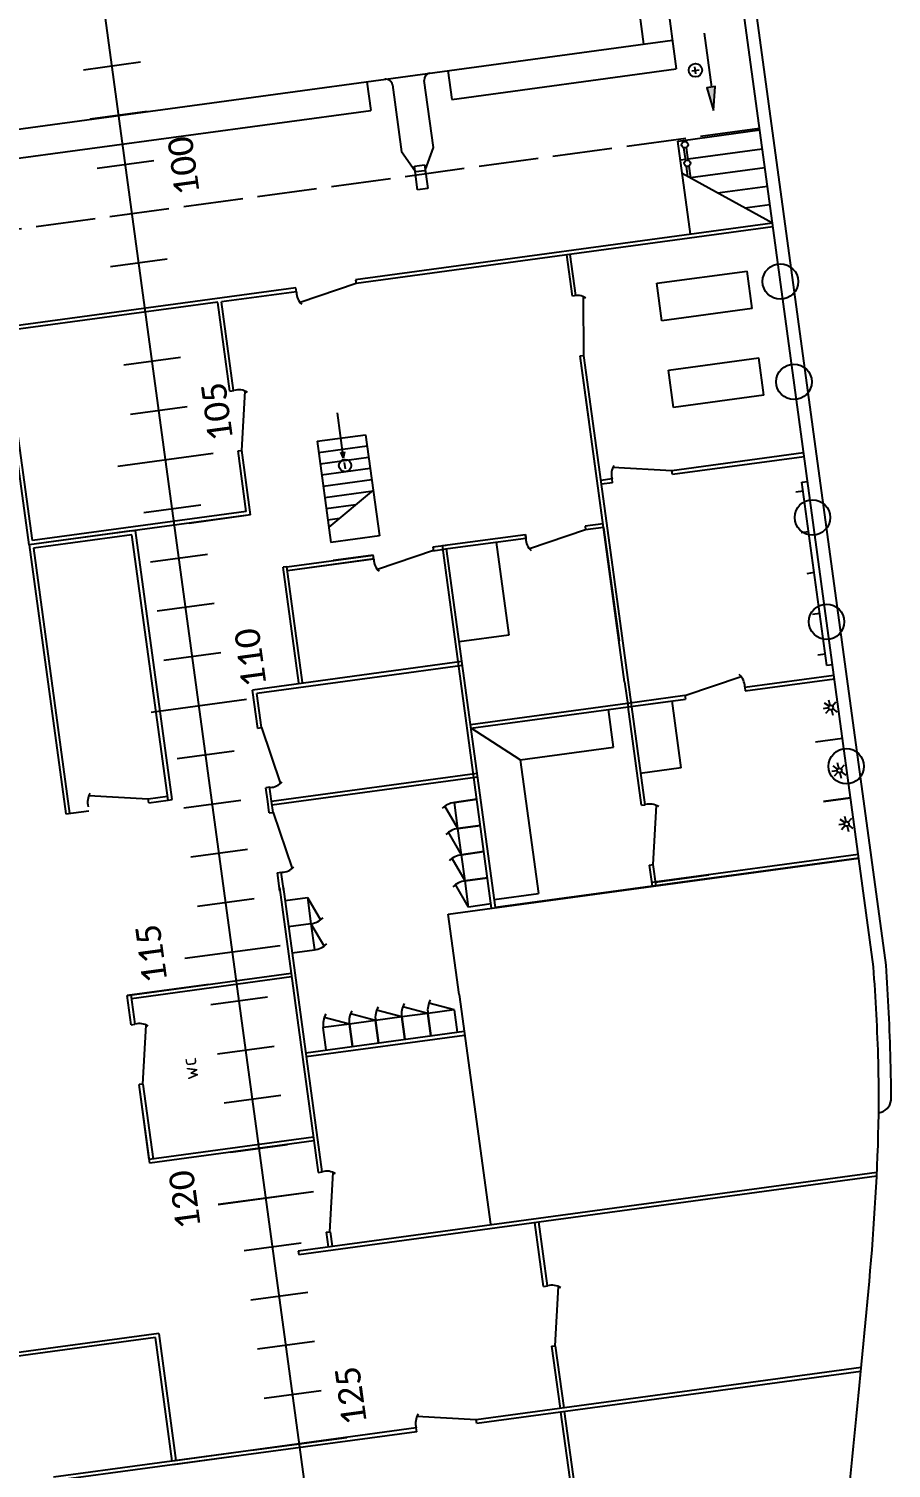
# Model space of a CAD drawing. Header units: metres. Extents: x 267365 to 277461, y 2088854 to 2108025.
# Drawn here: x 272981.3 to 273019.5, y 2094560 to 2094623.9 of the extents above; entities that cross this region are included whole.
import ezdxf

# ---------------------------------------------------------------- set-up
doc = ezdxf.new("R2010")
doc.units = ezdxf.units.M
doc.linetypes.add('ACAD_ISO02W100', pattern=[15, 12, -3])
doc.layers.add('BOAT', color=30, linetype='Continuous')
doc.styles.get("Standard").update_dxf_attribs({"font": 'calibri.ttf'})

# ---------------------------------------------------------------- blocks, each defined once
blk = doc.blocks.new('8')
for points in [[(33745, 16098), (33745, 16074), (33668, 16074)], [(33745, 16050), (33745, 16074), (33668, 16074)]]:
    blk.add_hatch(color=0).paths.add_polyline_path(points)
h = blk.add_hatch(color=0)
h.dxf.hatch_style = 1
h.paths.add_polyline_path([(37226, 11081), (37511, 11022), (37511, 11123)])
at = {"color": 0, "linetype": 'ACAD_ISO02W100', "ltscale": 60}
blk.add_line((36937, 10558), (36937, 25858), dxfattribs=at)
at = {"color": 0, "ltscale": 100}
for p, q in [((38137, 24958), (38137, 11458)), ((37787, 21233), (37787, 15182)), ((37787, 14194), (37787, 11458)), ((62737, 11808), (38137, 11808)), ((63087, 11458), (37787, 11458))]:
    blk.add_line(p, q, dxfattribs=at)
at = {"color": 0}
for p, q in [((23487, 19712), (23489, 22869)), ((23443, 19758), (23444, 22140)), ((21891, 18923), (21892, 21206)), ((21937, 18923), (21937, 21206)), ((35740, 17325), (35740, 20267)), ((35784, 16368), (35785, 20264)), ((33141, 19979), (29859, 19979)), ((29859, 19979), (29859, 19697)), ((33095, 19933), (29859, 19933)), ((33095, 18732), (33095, 19933)), ((33141, 18732), (33141, 19979)), ((33141, 19979), (35737, 19979)), ((33141, 17280), (33141, 19979)), ((33186, 19933), (35737, 19933)), ((33186, 17325), (33186, 19933)), ((21891, 18923), (21892, 19751)), ((21937, 19758), (23443, 19758)), ((21937, 18923), (21937, 19751)), ((23487, 19712), (21937, 19713)), ((29903, 18968), (30040, 19671)), ((25540, 17541), (25540, 19541)), ((25540, 19541), (26499, 19541)), ((25585, 17541), (25585, 19541)), ((25585, 19541), (26499, 19541)), ((26499, 19495), (26499, 19541)), ((26499, 19497), (27201, 19360)), ((27228, 19539), (27585, 19541)), ((27228, 19539), (27228, 19494)), ((27229, 19491), (27585, 19491)), ((27540, 17541), (27540, 19491)), ((27585, 18545), (27585, 19541)), ((27585, 19541), (27585, 17541)), ((29859, 18968), (29859, 18732)), ((29859, 18968), (29905, 18968)), ((29905, 18968), (29905, 18732)), ((21891, 16782), (21891, 18923)), ((21937, 16782), (21937, 18923)), ((21937, 18789), (21937, 17627)), ((21937, 18789), (21937, 17627)), ((24935, 18789), (24935, 17627)), ((24937, 18789), (24937, 17627)), ((27937, 18789), (27937, 17627)), ((27937, 18789), (27937, 17627)), ((30937, 18789), (30937, 17627)), ((33937, 18789), (33937, 17627)), ((29859, 18732), (33095, 18732)), ((29859, 18732), (29859, 18682)), ((29859, 18682), (33141, 18682)), ((33141, 18732), (33141, 18682)), ((22537, 17861), (22537, 18554)), ((23137, 17861), (23137, 18554)), ((23737, 17861), (23737, 18554)), ((24337, 17861), (24337, 18554)), ((25537, 17861), (25537, 18554)), ((26137, 17861), (26137, 18554)), ((26737, 17861), (26737, 18554)), ((27337, 17861), (27337, 18554)), ((28537, 17861), (28537, 18554)), ((29137, 17861), (29137, 18554)), ((29737, 17861), (29737, 18554)), ((30337, 17861), (30337, 18554)), ((31537, 17861), (31537, 18554)), ((32137, 17861), (32137, 18554)), ((32737, 17861), (32737, 18554)), ((33337, 17861), (33337, 18554)), ((34537, 17861), (34537, 18554)), ((35137, 17861), (35137, 18554)), ((36337, 17861), (36337, 18554)), ((37537, 17861), (37537, 18554)), ((38137, 17861), (38137, 18554)), ((38737, 17861), (38737, 18554)), ((13535, 18208), (100365, 18208)), ((24205, 17907), (24205, 10860)), ((24250, 17907), (24205, 17907)), ((24250, 17907), (24250, 10851)), ((24426, 17541), (24250, 17541)), ((24426, 17495), (24250, 17495)), ((24426, 17541), (24426, 17495)), ((24426, 17497), (25129, 17360)), ((28631, 17541), (25156, 17541)), ((25156, 17539), (25156, 17494)), ((25156, 17539), (25156, 17494)), ((28631, 17495), (25156, 17495)), ((26563, 17495), (26563, 15564)), ((26609, 17495), (26609, 15564)), ((27827, 17495), (27827, 17222)), ((28146, 17222), (28146, 17495)), ((28465, 17495), (28465, 17222)), ((28585, 17541), (28811, 17541)), ((28585, 17495), (28811, 17495)), ((28811, 17541), (28811, 17495)), ((29540, 17495), (28837, 17358)), ((29540, 17541), (29679, 17541)), ((29540, 17541), (29540, 17495)), ((29540, 17495), (29679, 17495)), ((29634, 17495), (29634, 14988)), ((29679, 17541), (29846, 17541)), ((29679, 17495), (29679, 14988)), ((29679, 17495), (29858, 17495)), ((29846, 17495), (29846, 17541)), ((30575, 17497), (29872, 17360)), ((30569, 17541), (31038, 17541)), ((30575, 17541), (30575, 17495)), ((30575, 17495), (30992, 17495)), ((30992, 16001), (30992, 17495)), ((31038, 16001), (31038, 17541)), ((26609, 17244), (26882, 17244)), ((26882, 16925), (26882, 17244)), ((28146, 17222), (27827, 17222)), ((28146, 17222), (27856, 17102)), ((28465, 17222), (28146, 17222)), ((28465, 17222), (28175, 17102)), ((33141, 17280), (33928, 17280)), ((33186, 17325), (33926, 17325)), ((33926, 17324), (33926, 17278)), ((33926, 17280), (34629, 17143)), ((34655, 17325), (35737, 17325)), ((34655, 17325), (34655, 17278)), ((34655, 17325), (34655, 17278)), ((34655, 17280), (35737, 17280)), ((35737, 16368), (35737, 17280)), ((26882, 16925), (27002, 17215)), ((26882, 16925), (26609, 16925)), ((26609, 16925), (26882, 16925)), ((26882, 16606), (26882, 16925)), ((26882, 16606), (27002, 16896)), ((31048, 16975), (32459, 16975)), ((31048, 16930), (32459, 16930)), ((32414, 16930), (32414, 15878)), ((32414, 16930), (32414, 15873)), ((32459, 16930), (32459, 16975)), ((32459, 16930), (32459, 15877)), ((32459, 16930), (32459, 15877)), ((21891, 16782), (21938, 16782)), ((21937, 16053), (22074, 16756)), ((26882, 16606), (26609, 16606)), ((26609, 16606), (26882, 16606)), ((26882, 16287), (26882, 16606)), ((26882, 16287), (27002, 16577)), ((32459, 15877), (32459, 16364)), ((33912, 16364), (32678, 16364)), ((32678, 15772), (32678, 16364)), ((33235, 15772), (32866, 16364)), ((32955, 16364), (32955, 16222)), ((33092, 16364), (33092, 16002)), ((33228, 16364), (33228, 15772)), ((33365, 16364), (33365, 15772)), ((33502, 16364), (33502, 15772)), ((33639, 16364), (33639, 15772)), ((33775, 16364), (33775, 15772)), ((33912, 16364), (33912, 15772)), ((35737, 16368), (35783, 16368)), ((26882, 16287), (26609, 16287)), ((26609, 16287), (26882, 16287)), ((26882, 15968), (26882, 16287)), ((26882, 15968), (27002, 16258)), ((35738, 15639), (35602, 16342)), ((21891, 11369), (21891, 16051)), ((21891, 16051), (21937, 16051)), ((21937, 11358), (21937, 16051)), ((33536, 16068), (33615, 16068)), ((33668, 16074), (33745, 16098)), ((33668, 16074), (34218, 16074)), ((33668, 16074), (33745, 16050)), ((26882, 15968), (26609, 15968)), ((26609, 15968), (26882, 15968)), ((26882, 15649), (26882, 15968)), ((26882, 15649), (27002, 15939)), ((30992, 14988), (30992, 16001)), ((31038, 14988), (31038, 16001)), ((32415, 15148), (32278, 15851)), ((32414, 15877), (32459, 15877)), ((33912, 15772), (32678, 15772)), ((27057, 15564), (24256, 15564)), ((26882, 15649), (26609, 15649)), ((27057, 15564), (28038, 15564)), ((28038, 15564), (28038, 10558)), ((35783, 15639), (35737, 15639)), ((35737, 10558), (35737, 15638)), ((35783, 10558), (35784, 15639)), ((28089, 15308), (28379, 15427)), ((28089, 15308), (28408, 15308)), ((28089, 15034), (28089, 15308)), ((28408, 15308), (28698, 15427)), ((28408, 15308), (28408, 15034)), ((28408, 15034), (28408, 15308)), ((28408, 15308), (28727, 15308)), ((28727, 15308), (29017, 15427)), ((28727, 15308), (28727, 15034)), ((28727, 15034), (28727, 15308)), ((28727, 15308), (29046, 15308)), ((29046, 15308), (29336, 15427)), ((29046, 15308), (29046, 15034)), ((29046, 15034), (29046, 15308)), ((29046, 15308), (29365, 15308)), ((29365, 15308), (29365, 15034)), ((29365, 15034), (29365, 15308)), ((32414, 15156), (32414, 14988)), ((32459, 15148), (32414, 15148)), ((32459, 15152), (32459, 14988)), ((38137, 15182), (37787, 15182)), ((21891, 15029), (20449, 15029)), ((21891, 14984), (20982, 14984)), ((22695, 15029), (21937, 15029)), ((22695, 14984), (21937, 14984)), ((22695, 15029), (22695, 14984)), ((22695, 14985), (23397, 14849)), ((23424, 15028), (23424, 14982)), ((23424, 15028), (24205, 15028)), ((24205, 14984), (23424, 14984)), ((28038, 15034), (32459, 15034)), ((28038, 13074), (28038, 14988)), ((28038, 14988), (32414, 14988)), ((28138, 14988), (28138, 14451)), ((29766, 14451), (30226, 14988)), ((30226, 14989), (30226, 13074)), ((30272, 14989), (30272, 13074)), ((31279, 14385), (31279, 14988)), ((32414, 15034), (32414, 14022)), ((32459, 15034), (32459, 14022)), ((36990, 14755), (37239, 14882)), ((38057, 14882), (37239, 14882)), ((36759, 14751), (37049, 14751)), ((36759, 14626), (36759, 14751)), ((37049, 14626), (36759, 14626)), ((36981, 14742), (36981, 14635)), ((36990, 14622), (37239, 14494)), ((37049, 14751), (37049, 14626)), ((29766, 14451), (28138, 14451)), ((29768, 14451), (29768, 13312)), ((37239, 14494), (38057, 14494)), ((32414, 14385), (31279, 14385)), ((38137, 14194), (37787, 14194)), ((32415, 13293), (32278, 13995)), ((32459, 14022), (32414, 14022)), ((32414, 14022), (32459, 14022)), ((29768, 13312), (30226, 13312)), ((32414, 13074), (32414, 13293)), ((32459, 13293), (32414, 13293)), ((32459, 13074), (32459, 13293)), ((28038, 10558), (28038, 13074)), ((28038, 13074), (28297, 13074)), ((28084, 10558), (28084, 13074)), ((28297, 13074), (28297, 13029)), ((29026, 13073), (30226, 13074)), ((29026, 13073), (29026, 13027)), ((30226, 13074), (30226, 12374)), ((30532, 13074), (30226, 13074)), ((30226, 13074), (30226, 12528)), ((30272, 13074), (30272, 12374)), ((30532, 13074), (34505, 13074)), ((32414, 13074), (31030, 13074)), ((32414, 13074), (34505, 13074)), ((33705, 13074), (34505, 13074)), ((34505, 13074), (34505, 13029)), ((35235, 13069), (35737, 13069)), ((28038, 13029), (28297, 13029)), ((28297, 13030), (29000, 12894)), ((29026, 13029), (32459, 13029)), ((29410, 12536), (29410, 13037)), ((32459, 13029), (34505, 13029)), ((32935, 12893), (32935, 13029)), ((32935, 12893), (32935, 13029)), ((32935, 12893), (32981, 12893)), ((32981, 12893), (32981, 13029)), ((32981, 12893), (32981, 13029)), ((34505, 13029), (35208, 12938)), ((35237, 13029), (35737, 13029)), ((32979, 12164), (33116, 12867)), ((29410, 12536), (30226, 12536)), ((30272, 12374), (30226, 12374)), ((30270, 12374), (30407, 11671)), ((32935, 10558), (32935, 12164)), ((32935, 12164), (32981, 12164)), ((32981, 10558), (32981, 12164)), ((33737, 10940), (33737, 12041)), ((33737, 12041), (34193, 12041)), ((34193, 12041), (34193, 10940)), ((34795, 10940), (34795, 12041)), ((34795, 12041), (35251, 12041)), ((35251, 12041), (35251, 10940)), ((30226, 11645), (30226, 10558)), ((30272, 11645), (30226, 11645)), ((30272, 11645), (30272, 10558)), ((35782, 10557), (36526, 11557)), ((35786, 11557), (36920, 11557)), ((36691, 11557), (36691, 11493)), ((36920, 11557), (36920, 11493)), ((36920, 11493), (36920, 10558)), ((36461, 11463), (36461, 10558)), ((36691, 11462), (36691, 10558)), ((36236, 11167), (36236, 10558)), ((37695, 11231), (37782, 11231)), ((37739, 11274), (37739, 11187)), ((38169, 11064), (37511, 11064)), ((28773, 10558), (28773, 10888)), ((28773, 10888), (28773, 10558)), ((29502, 10888), (29502, 10558)), ((33737, 10940), (34193, 10940)), ((34795, 10940), (35251, 10940)), ((36011, 10865), (36011, 10558)), ((28441, 10644), (28375, 10637)), ((28450, 10627), (28404, 10579)), ((28451, 10668), (28408, 10719)), ((28469, 10675), (28469, 10741)), ((28487, 10626), (28530, 10576)), ((28488, 10667), (28534, 10716)), ((28496, 10650), (28562, 10657)), ((29092, 10644), (29026, 10637)), ((29101, 10627), (29055, 10579)), ((29102, 10668), (29059, 10719)), ((29120, 10675), (29120, 10741)), ((29138, 10626), (29181, 10576)), ((29139, 10667), (29185, 10716)), ((29148, 10650), (29214, 10657)), ((29860, 10644), (29793, 10637)), ((29868, 10627), (29822, 10579)), ((29869, 10668), (29826, 10719)), ((29887, 10675), (29887, 10741)), ((29905, 10626), (29948, 10576)), ((29906, 10667), (29952, 10716)), ((29915, 10650), (29981, 10657)), ((26714, 10558), (35782, 10558)), ((35782, 10558), (38648, 10558)), ((26714, 10406), (84948, 10406))]:
    blk.add_line(p, q, dxfattribs=at)
at = {"color": 0, "linetype": 'ByBlock', "ltscale": 15}
for p, q in [((26499, 19495), (25585, 19495)), ((28084, 13029), (28084, 12380)), ((30397, 10558), (30397, 10626)), ((30397, 10626), (32634, 10626)), ((30535, 10626), (30535, 10717)), ((31032, 10626), (31032, 10717)), ((31032, 10626), (31032, 10717)), ((31530, 10626), (31530, 10717)), ((31530, 10626), (31530, 10717)), ((32027, 10626), (32027, 10717)), ((32027, 10626), (32027, 10717)), ((32525, 10626), (32525, 10717)), ((32525, 10626), (32525, 10717)), ((32634, 10626), (32634, 10558))]:
    blk.add_line(p, q, dxfattribs=at)
at = {"color": 0, "linetype": 'ByBlock'}
blk.add_line((33141, 18029), (33141, 17333), dxfattribs=at)
at = {"color": 0, "linetype": 'Continuous'}
for p, q in [((36479, 11494), (36601, 11494)), ((36479, 11494), (36601, 11494)), ((36674, 11494), (36828, 11494)), ((36674, 11494), (36828, 11494)), ((36456, 11463), (36602, 11463)), ((36456, 11463), (36602, 11463)), ((36674, 11463), (36829, 11463)), ((36674, 11463), (36829, 11463))]:
    blk.add_line(p, q, dxfattribs=at)
at = {"color": 0}
blk.add_lwpolyline([(37226, 11081), (37511, 11022), (37511, 11123)], close=True, dxfattribs=at)
for centre, radius in [((33576, 16068), 73.9), ((37739, 11231), 81), ((28469, 10647), 27.8), ((29160, 10558), 214), ((29120, 10647), 27.8), ((29887, 10647), 27.8), ((30922, 10558), 214), ((32194, 10558), 214), ((33848, 10558), 214), ((35071, 10558), 214)]:
    blk.add_circle(centre, radius, dxfattribs=at)
at = {"color": 0, "linetype": 'Continuous'}
for centre in [(36638, 11479), (36865, 11479)]:
    blk.add_circle(centre, 39.3, dxfattribs=at)
at = {"color": 0}
for centre, radius, start, end in [((29938, 19506), 194, 49.2185, 98.4512), ((27037, 19463), 194, 319.2185, 8.4512), ((24965, 17463), 194, 319.2185, 8.4512), ((29002, 17461), 194, 171.5488, 220.7815), ((30037, 17463), 194, 171.5488, 220.7815), ((26882, 16988), 257, 52.8234, 90), ((28084, 17222), 257, 180, 217.1766), ((28403, 17222), 257, 180, 217.1766), ((34464, 17245), 194, 319.2185, 8.4512), ((26882, 16669), 257, 52.8234, 90), ((21971, 16591), 194, 49.2416, 100.0235), ((26882, 16350), 257, 52.8234, 90), ((35704, 16177), 194, 81.5488, 130.7815), ((26882, 16031), 257, 52.8234, 90), ((26882, 15712), 257, 52.8234, 90), ((32381, 15686), 194, 81.5488, 130.7815), ((28151, 15308), 257, 0, 37.1766), ((28470, 15308), 257, 0, 37.1766), ((28789, 15308), 257, 0, 37.1766), ((29108, 15308), 257, 0, 37.1766), ((23233, 14951), 194, 319.2185, 8.4512), ((38057, 14962), 80, 270, 0), ((36996, 14742), 15, 116.4101, 180), ((36996, 14635), 15, 180, 243.5899), ((38057, 14414), 80, 0, 90), ((32381, 13831), 194, 81.5488, 130.7815), ((35043, 13040), 194, 319.2185, 8.4512), ((28835, 12996), 194, 319.2185, 8.4512), ((33013, 12702), 194, 49.2185, 98.4512), ((30304, 11836), 194, 261.5488, 310.7815), ((25131, 10732), 173, 179.5688, 255.4035)]:
    blk.add_arc(centre, radius, start, end, dxfattribs=at)
for points, knots in [([(17786, 12325), (19057, 12033), (21641, 11438), (24603, 10710), (26331, 10585), (26714, 10558)], [152.655828, 152.655828, 152.655828, 152.655828, 4070.621524, 8112.099803, 9262.792997, 9262.792997, 9262.792997, 9262.792997]), ([(25088, 10565), (25097, 10563), (25711, 10480), (26331, 10435), (26714, 10406)], [7400.772194, 7400.772194, 7400.772194, 7400.772194, 8112.099803, 9262.792997, 9262.792997, 9262.792997, 9262.792997])]:
    blk.add_open_spline(points, degree=3, knots=knots, dxfattribs=at)
at = {"color": 0, "char_height": 300, "attachment_point": 1}
for s, insert in [('120', (24691, 19334)), ('115', (27691, 19334)), ('125', (22073, 17665)), ('110', (31073, 17665)), ('105', (34073, 17665)), ('100', (37073, 17665))]:
    blk.add_mtext_dynamic_manual_height_columns(s, width=413.33, gutter_width=12.5, heights=[0], dxfattribs=dict(at, insert=insert))
at = {"color": 0, "insert": (25865, 18818), "char_height": 455.75, "width": 1482.63, "attachment_point": 7}
blk.add_mtext('\\pxqc;{\\fISOCPEUR|b0|i0|c0|p34;\\H0.4x;wc}', dxfattribs=at)

msp = doc.modelspace()

# ---------------------------------------------------------------- block references
at = {"layer": 'BOAT', "xscale": 0.003670803171036142, "yscale": 0.003670803171036142, "zscale": 0.003670803171036142, "rotation": 97.74185161800006}
msp.add_blockref('8', (273070.348, 2094490.301), dxfattribs=at)

doc.saveas('drawing.dxf')
